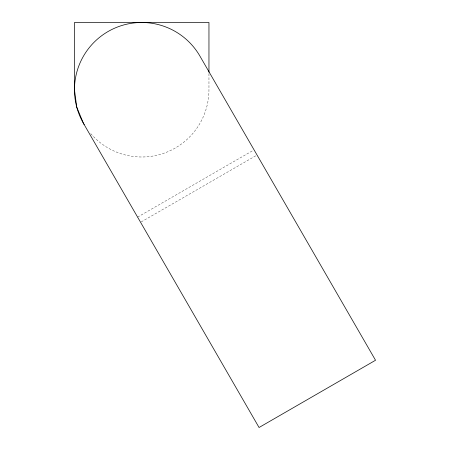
<?xml version="1.0" encoding="UTF-8"?>
<svg xmlns="http://www.w3.org/2000/svg" width="450" height="450" viewBox="0 0 450 450"><rect width="100%" height="100%" fill="white"/><g stroke="black" fill="none" stroke-linecap="round" stroke-linejoin="round"><path stroke-width="0.34" stroke-dasharray="2.25 1.69" d="M137.599 217.114L252.861 150.57M141.193 221.94L255.847 155.745M208.958 73.637L208.958 89.747A67.247 67.247 0 0 1 89.904 132.621"/><path stroke-width="0.67" d="M208.958 72.236L208.958 22.5L74.464 22.5L74.464 89.747L76.753 107.151L83.475 123.373L259.059 427.5L375.536 360.253L199.946 56.126A67.247 67.247 0 0 0 107.483 31.86A67.247 67.247 0 0 0 84.184 124.571"/></g></svg>
